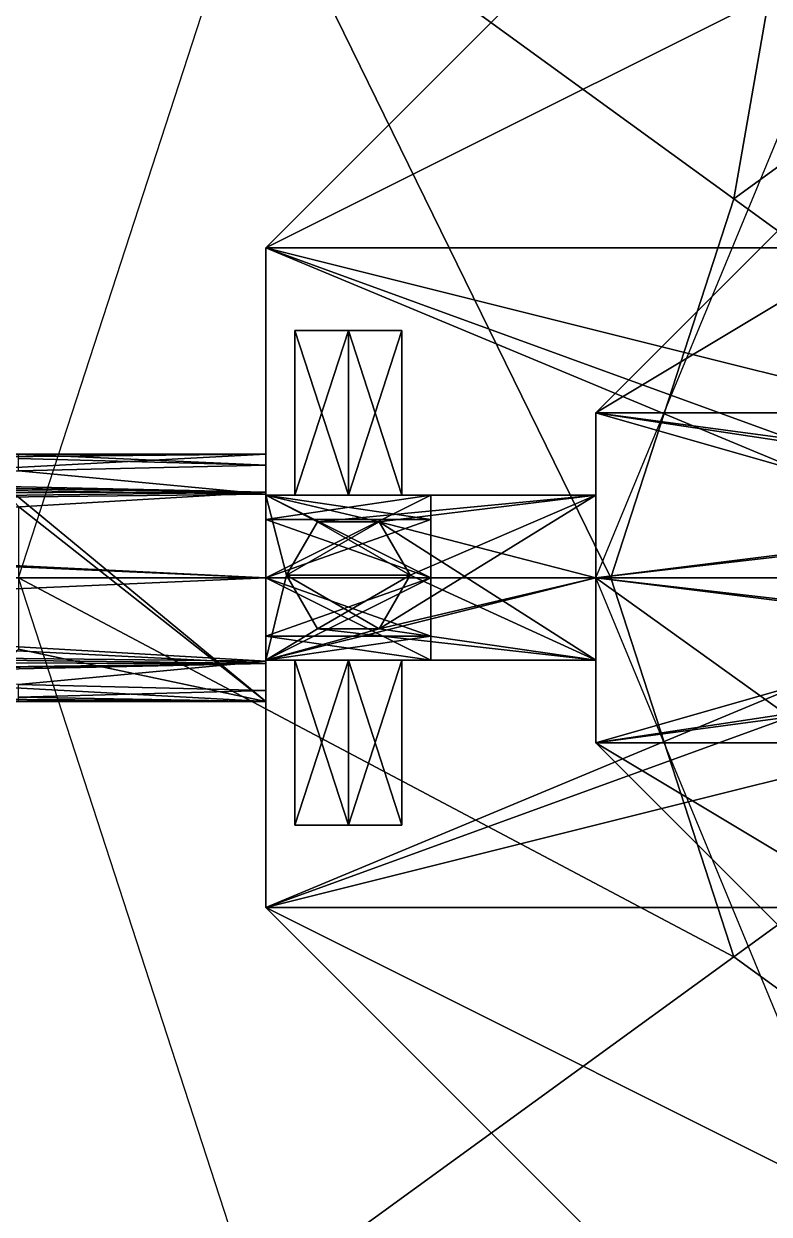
# Model space of a CAD drawing. Header units: inches. Extents: x -100 to 147, y -181 to 228.
# Drawn here: x -5.78 to 12.02, y 8.43 to 36.85 of the extents above; entities that cross this region are included whole.
import ezdxf

# ---------------------------------------------------------------- set-up
doc = ezdxf.new("R2010")
doc.units = ezdxf.units.IN
doc.header["$LTSCALE"] = 41.718519
doc.header["$MEASUREMENT"] = 0
for name, color, linetype in [('113', 7, 'CONTINUOUS'), ('114', 7, 'CONTINUOUS'), ('115', 7, 'CONTINUOUS'), ('116', 7, 'CONTINUOUS'), ('117', 7, 'CONTINUOUS'), ('157', 7, 'CONTINUOUS'), ('158', 7, 'CONTINUOUS'), ('159', 7, 'CONTINUOUS'), ('160', 7, 'CONTINUOUS'), ('166', 7, 'CONTINUOUS'), ('167', 7, 'CONTINUOUS'), ('194', 7, 'CONTINUOUS'), ('195', 7, 'CONTINUOUS'), ('196', 7, 'CONTINUOUS'), ('197', 7, 'CONTINUOUS'), ('198', 7, 'CONTINUOUS'), ('199', 7, 'CONTINUOUS'), ('200', 7, 'CONTINUOUS'), ('201', 7, 'CONTINUOUS'), ('202', 7, 'CONTINUOUS'), ('203', 7, 'CONTINUOUS'), ('204', 7, 'CONTINUOUS'), ('205', 7, 'CONTINUOUS'), ('206', 7, 'CONTINUOUS'), ('228', 7, 'CONTINUOUS'), ('229', 7, 'CONTINUOUS'), ('237', 7, 'CONTINUOUS'), ('238', 7, 'CONTINUOUS'), ('240', 7, 'CONTINUOUS'), ('241', 7, 'CONTINUOUS'), ('242', 7, 'CONTINUOUS'), ('243', 7, 'CONTINUOUS'), ('249', 7, 'CONTINUOUS'), ('256', 7, 'CONTINUOUS'), ('257', 7, 'CONTINUOUS'), ('258', 7, 'CONTINUOUS'), ('268', 7, 'CONTINUOUS'), ('269', 7, 'CONTINUOUS'), ('270', 7, 'CONTINUOUS'), ('79', 7, 'CONTINUOUS'), ('80', 7, 'CONTINUOUS'), ('81', 7, 'CONTINUOUS'), ('82', 7, 'CONTINUOUS'), ('83', 7, 'CONTINUOUS'), ('89', 7, 'CONTINUOUS'), ('90', 7, 'CONTINUOUS'), ('91', 7, 'CONTINUOUS'), ('92', 7, 'CONTINUOUS'), ('93', 7, 'CONTINUOUS'), ('94', 7, 'CONTINUOUS')]:
    doc.layers.add(name, color=color, linetype=linetype)

msp = doc.modelspace()

# ---------------------------------------------------------------- linework, layer by layer
at = {"layer": '113', "linetype": 'Continuous'}
for points in [[(3.937, 25.014, -20.262), (3.937, 21.654, -21.654), (3.937, 25.591, -21.654), (3.937, 25.014, -20.262)], [(3.937, 25.591, -21.654), (3.937, 21.654, -21.654), (3.937, 22.23, -23.045), (3.937, 25.591, -21.654)], [(3.937, 25.014, -23.045), (3.937, 25.591, -21.654), (3.937, 22.23, -23.045), (3.937, 25.014, -23.045)], [(3.937, 25.014, 7.297), (3.937, 21.654, 5.906), (3.937, 25.591, 5.906), (3.937, 25.014, 7.297)], [(3.937, 25.591, 5.906), (3.937, 21.654, 5.906), (3.937, 22.23, 4.514), (3.937, 25.591, 5.906)], [(3.937, 25.014, 4.514), (3.937, 25.591, 5.906), (3.937, 22.23, 4.514), (3.937, 25.014, 4.514)], [(3.937, 22.23, -20.262), (3.937, 21.654, -21.654), (3.937, 25.014, -20.262), (3.937, 22.23, -20.262)], [(3.937, 23.622, -19.685), (3.937, 22.23, -20.262), (3.937, 25.014, -20.262), (3.937, 23.622, -19.685)], [(3.937, 23.622, -23.622), (3.937, 25.014, -23.045), (3.937, 22.23, -23.045), (3.937, 23.622, -23.622)], [(3.937, 22.23, 7.297), (3.937, 21.654, 5.906), (3.937, 25.014, 7.297), (3.937, 22.23, 7.297)], [(3.937, 23.622, 7.874), (3.937, 22.23, 7.297), (3.937, 25.014, 7.297), (3.937, 23.622, 7.874)], [(3.937, 23.622, 3.937), (3.937, 25.014, 4.514), (3.937, 22.23, 4.514), (3.937, 23.622, 3.937)]]:
    msp.add_3dface(points, dxfattribs=at)
at = {"layer": '114', "linetype": 'Continuous'}
for points in [[(0, 25.013, -23.046), (0, 25.591, -21.654), (3.937, 25.014, -23.045), (0, 25.013, -23.046)], [(0, 25.591, -21.654), (3.937, 25.591, -21.654), (3.937, 25.014, -23.045), (0, 25.591, -21.654)], [(0, 25.013, -23.046), (3.937, 25.014, -23.045), (3.937, 23.622, -23.622), (0, 25.013, -23.046)], [(0, 23.622, -23.622), (0, 25.013, -23.046), (3.937, 23.622, -23.622), (0, 23.622, -23.622)], [(0, 22.231, -23.046), (0, 23.622, -23.622), (3.937, 22.23, -23.045), (0, 22.231, -23.046)], [(0, 23.622, -23.622), (3.937, 23.622, -23.622), (3.937, 22.23, -23.045), (0, 23.622, -23.622)], [(0, 21.654, -21.654), (0, 22.231, -23.046), (3.937, 21.654, -21.654), (0, 21.654, -21.654)], [(3.937, 21.654, -21.654), (0, 22.231, -23.046), (3.937, 22.23, -23.045), (3.937, 21.654, -21.654)]]:
    msp.add_3dface(points, dxfattribs=at)
at = {"layer": '115', "linetype": 'Continuous'}
for points in [[(0, 25.591, -21.654), (0, 25.013, -20.261), (3.937, 25.591, -21.654), (0, 25.591, -21.654)], [(0, 25.013, -20.261), (3.937, 25.014, -20.262), (3.937, 25.591, -21.654), (0, 25.013, -20.261)], [(0, 25.013, -20.261), (0, 23.622, -19.685), (3.937, 25.014, -20.262), (0, 25.013, -20.261)], [(0, 23.622, -19.685), (3.937, 23.622, -19.685), (3.937, 25.014, -20.262), (0, 23.622, -19.685)], [(0, 23.622, -19.685), (0, 22.231, -20.261), (3.937, 23.622, -19.685), (0, 23.622, -19.685)], [(0, 22.231, -20.261), (3.937, 22.23, -20.262), (3.937, 23.622, -19.685), (0, 22.231, -20.261)], [(0, 22.231, -20.261), (0, 21.654, -21.654), (3.937, 22.23, -20.262), (0, 22.231, -20.261)], [(0, 21.654, -21.654), (3.937, 21.654, -21.654), (3.937, 22.23, -20.262), (0, 21.654, -21.654)]]:
    msp.add_3dface(points, dxfattribs=at)
at = {"layer": '116', "linetype": 'Continuous'}
for points in [[(0, 25.013, 4.513), (0, 25.591, 5.906), (3.937, 25.014, 4.514), (0, 25.013, 4.513)], [(0, 25.591, 5.906), (3.937, 25.591, 5.906), (3.937, 25.014, 4.514), (0, 25.591, 5.906)], [(0, 25.013, 4.513), (3.937, 25.014, 4.514), (3.937, 23.622, 3.937), (0, 25.013, 4.513)], [(0, 23.622, 3.937), (0, 25.013, 4.513), (3.937, 23.622, 3.937), (0, 23.622, 3.937)], [(0, 22.231, 4.513), (0, 23.622, 3.937), (3.937, 22.23, 4.514), (0, 22.231, 4.513)], [(0, 23.622, 3.937), (3.937, 23.622, 3.937), (3.937, 22.23, 4.514), (0, 23.622, 3.937)], [(0, 21.654, 5.906), (0, 22.231, 4.513), (3.937, 21.654, 5.906), (0, 21.654, 5.906)], [(3.937, 21.654, 5.906), (0, 22.231, 4.513), (3.937, 22.23, 4.514), (3.937, 21.654, 5.906)]]:
    msp.add_3dface(points, dxfattribs=at)
at = {"layer": '117', "linetype": 'Continuous'}
for points in [[(0, 25.591, 5.906), (0, 25.013, 7.298), (3.937, 25.591, 5.906), (0, 25.591, 5.906)], [(0, 25.013, 7.298), (3.937, 25.014, 7.297), (3.937, 25.591, 5.906), (0, 25.013, 7.298)], [(0, 25.013, 7.298), (0, 23.622, 7.874), (3.937, 25.014, 7.297), (0, 25.013, 7.298)], [(0, 23.622, 7.874), (3.937, 23.622, 7.874), (3.937, 25.014, 7.297), (0, 23.622, 7.874)], [(0, 23.622, 7.874), (0, 22.231, 7.298), (3.937, 23.622, 7.874), (0, 23.622, 7.874)], [(0, 22.231, 7.298), (3.937, 22.23, 7.297), (3.937, 23.622, 7.874), (0, 22.231, 7.298)], [(0, 22.231, 7.298), (0, 21.654, 5.906), (3.937, 22.23, 7.297), (0, 22.231, 7.298)], [(0, 21.654, 5.906), (3.937, 21.654, 5.906), (3.937, 22.23, 7.297), (0, 21.654, 5.906)]]:
    msp.add_3dface(points, dxfattribs=at)
at = {"layer": '157', "linetype": 'Continuous'}
for points in [[(7.874, 27.559, -53.15), (19.685, 39.37, -53.15), (39.37, 27.559, -53.15), (7.874, 27.559, -53.15)], [(7.874, 23.622, -53.15), (7.874, 27.559, -53.15), (21.654, 23.622, -53.15), (7.874, 23.622, -53.15)], [(7.874, 27.559, -53.15), (39.37, 27.559, -53.15), (24.606, 25.327, -53.15), (7.874, 27.559, -53.15)], [(21.654, 23.622, -53.15), (7.874, 27.559, -53.15), (22.638, 25.327, -53.15), (21.654, 23.622, -53.15)], [(22.638, 25.327, -53.15), (7.874, 27.559, -53.15), (24.606, 25.327, -53.15), (22.638, 25.327, -53.15)], [(7.874, 23.622, -53.15), (39.37, 19.685, -53.15), (7.874, 19.685, -53.15), (7.874, 23.622, -53.15)], [(39.37, 19.685, -53.15), (7.874, 23.622, -53.15), (22.638, 21.917, -53.15), (39.37, 19.685, -53.15)], [(7.874, 23.622, -53.15), (21.654, 23.622, -53.15), (22.638, 21.917, -53.15), (7.874, 23.622, -53.15)], [(39.37, 19.685, -53.15), (27.559, 7.874, -53.15), (7.874, 19.685, -53.15), (39.37, 19.685, -53.15)], [(27.559, 7.874, -53.15), (19.685, 7.874, -53.15), (7.874, 19.685, -53.15), (27.559, 7.874, -53.15)]]:
    msp.add_3dface(points, dxfattribs=at)
at = {"layer": '158', "linetype": 'Continuous'}
for points in [[(19.685, 39.37, -29.528), (7.874, 27.559, -29.528), (27.559, 39.37, -29.528), (19.685, 39.37, -29.528)], [(27.559, 39.37, -29.528), (7.874, 27.559, -29.528), (39.37, 27.559, -29.528), (27.559, 39.37, -29.528)], [(7.874, 23.622, -29.528), (22.638, 25.327, -29.528), (39.37, 27.559, -29.528), (7.874, 23.622, -29.528)], [(7.874, 27.559, -29.528), (7.874, 23.622, -29.528), (39.37, 27.559, -29.528), (7.874, 27.559, -29.528)], [(21.654, 23.622, -29.528), (22.638, 25.327, -29.528), (7.874, 23.622, -29.528), (21.654, 23.622, -29.528)], [(22.638, 21.917, -29.528), (21.654, 23.622, -29.528), (7.874, 19.685, -29.528), (22.638, 21.917, -29.528)], [(21.654, 23.622, -29.528), (7.874, 23.622, -29.528), (7.874, 19.685, -29.528), (21.654, 23.622, -29.528)], [(24.606, 21.917, -29.528), (22.638, 21.917, -29.528), (7.874, 19.685, -29.528), (24.606, 21.917, -29.528)], [(39.37, 19.685, -29.528), (24.606, 21.917, -29.528), (7.874, 19.685, -29.528), (39.37, 19.685, -29.528)], [(19.685, 7.874, -29.528), (39.37, 19.685, -29.528), (7.874, 19.685, -29.528), (19.685, 7.874, -29.528)]]:
    msp.add_3dface(points, dxfattribs=at)
at = {"layer": '159', "linetype": 'Continuous'}
for points in [[(7.874, 23.622, -29.528), (7.874, 23.622, -37.402), (7.874, 19.685, -29.528), (7.874, 23.622, -29.528)], [(7.874, 19.685, -29.528), (7.874, 23.622, -37.402), (7.874, 21.654, -37.402), (7.874, 19.685, -29.528)], [(7.874, 23.622, -41.339), (7.874, 23.622, -53.15), (7.874, 21.654, -41.339), (7.874, 23.622, -41.339)], [(7.874, 23.622, -53.15), (7.874, 19.685, -53.15), (7.874, 21.654, -41.339), (7.874, 23.622, -53.15)], [(7.874, 19.685, -53.15), (7.874, 19.685, -29.528), (7.874, 21.654, -41.339), (7.874, 19.685, -53.15)], [(7.874, 21.654, -41.339), (7.874, 19.685, -29.528), (7.874, 21.654, -37.402), (7.874, 21.654, -41.339)]]:
    msp.add_3dface(points, dxfattribs=at)
at = {"layer": '160', "linetype": 'Continuous'}
for points in [[(19.685, 7.874, -53.15), (19.685, 7.874, -29.528), (7.874, 19.685, -53.15), (19.685, 7.874, -53.15)], [(7.874, 19.685, -53.15), (19.685, 7.874, -29.528), (7.874, 19.685, -29.528), (7.874, 19.685, -53.15)]]:
    msp.add_3dface(points, dxfattribs=at)
at = {"layer": '166', "linetype": 'Continuous'}
for points in [[(7.874, 27.559, -53.15), (7.874, 27.559, -29.528), (19.685, 39.37, -53.15), (7.874, 27.559, -53.15)], [(19.685, 39.37, -53.15), (7.874, 27.559, -29.528), (19.685, 39.37, -29.528), (19.685, 39.37, -53.15)]]:
    msp.add_3dface(points, dxfattribs=at)
at = {"layer": '167', "linetype": 'Continuous'}
for points in [[(7.874, 25.591, -41.339), (7.874, 25.591, -37.402), (7.874, 27.559, -53.15), (7.874, 25.591, -41.339)], [(7.874, 27.559, -53.15), (7.874, 25.591, -37.402), (7.874, 27.559, -29.528), (7.874, 27.559, -53.15)], [(7.874, 27.559, -29.528), (7.874, 25.591, -37.402), (7.874, 23.622, -29.528), (7.874, 27.559, -29.528)], [(7.874, 23.622, -41.339), (7.874, 25.591, -41.339), (7.874, 27.559, -53.15), (7.874, 23.622, -41.339)], [(7.874, 23.622, -53.15), (7.874, 23.622, -41.339), (7.874, 27.559, -53.15), (7.874, 23.622, -53.15)], [(7.874, 25.591, -37.402), (7.874, 23.622, -37.402), (7.874, 23.622, -29.528), (7.874, 25.591, -37.402)]]:
    msp.add_3dface(points, dxfattribs=at)
at = {"layer": '194', "linetype": 'Continuous'}
for points in [[(0, 25.591, -41.339), (0, 21.654, -41.339), (0, 25.591, -37.402), (0, 25.591, -41.339)], [(0, 25.591, -37.402), (0, 21.654, -41.339), (0, 21.654, -37.402), (0, 25.591, -37.402)]]:
    msp.add_3dface(points, dxfattribs=at)
at = {"layer": '195', "linetype": 'Continuous'}
for points in [[(7.874, 21.654, -41.339), (1.969, 21.654, -40.846), (0, 21.654, -41.339), (7.874, 21.654, -41.339)], [(1.969, 21.654, -37.894), (7.874, 21.654, -37.402), (0, 21.654, -37.402), (1.969, 21.654, -37.894)], [(0.69, 21.654, -38.632), (1.969, 21.654, -37.894), (0, 21.654, -37.402), (0.69, 21.654, -38.632)], [(1.969, 21.654, -40.846), (0.69, 21.654, -40.108), (0, 21.654, -41.339), (1.969, 21.654, -40.846)], [(0.69, 21.654, -40.108), (0.69, 21.654, -38.632), (0, 21.654, -37.402), (0.69, 21.654, -40.108)], [(0, 21.654, -41.339), (0.69, 21.654, -40.108), (0, 21.654, -37.402), (0, 21.654, -41.339)], [(7.874, 21.654, -41.339), (3.247, 21.654, -40.108), (1.969, 21.654, -40.846), (7.874, 21.654, -41.339)], [(7.874, 21.654, -37.402), (1.969, 21.654, -37.894), (3.247, 21.654, -38.632), (7.874, 21.654, -37.402)], [(7.874, 21.654, -41.339), (7.874, 21.654, -37.402), (3.247, 21.654, -38.632), (7.874, 21.654, -41.339)], [(7.874, 21.654, -41.339), (3.247, 21.654, -38.632), (3.247, 21.654, -40.108), (7.874, 21.654, -41.339)]]:
    msp.add_3dface(points, dxfattribs=at)
at = {"layer": '196', "linetype": 'Continuous'}
for points in [[(2.707, 24.959, -37.402), (7.874, 25.591, -37.402), (0, 25.591, -37.402), (2.707, 24.959, -37.402)], [(0.492, 23.681, -37.402), (1.23, 24.959, -37.402), (0, 25.591, -37.402), (0.492, 23.681, -37.402)], [(0.492, 23.681, -37.402), (0, 25.591, -37.402), (0, 21.654, -37.402), (0.492, 23.681, -37.402)], [(1.23, 24.959, -37.402), (2.707, 24.959, -37.402), (0, 25.591, -37.402), (1.23, 24.959, -37.402)], [(7.874, 23.622, -37.402), (7.874, 25.591, -37.402), (2.707, 24.959, -37.402), (7.874, 23.622, -37.402)], [(7.874, 21.654, -37.402), (7.874, 23.622, -37.402), (2.707, 24.959, -37.402), (7.874, 21.654, -37.402)], [(3.445, 23.681, -37.402), (7.874, 21.654, -37.402), (2.707, 24.959, -37.402), (3.445, 23.681, -37.402)], [(1.23, 22.402, -37.402), (0.492, 23.681, -37.402), (0, 21.654, -37.402), (1.23, 22.402, -37.402)], [(7.874, 21.654, -37.402), (3.445, 23.681, -37.402), (2.707, 22.402, -37.402), (7.874, 21.654, -37.402)], [(7.874, 21.654, -37.402), (1.23, 22.402, -37.402), (0, 21.654, -37.402), (7.874, 21.654, -37.402)], [(7.874, 21.654, -37.402), (2.707, 22.402, -37.402), (1.23, 22.402, -37.402), (7.874, 21.654, -37.402)]]:
    msp.add_3dface(points, dxfattribs=at)
at = {"layer": '197', "linetype": 'Continuous'}
for points in [[(7.874, 25.591, -37.402), (1.969, 25.591, -37.894), (0, 25.591, -37.402), (7.874, 25.591, -37.402)], [(1.969, 25.591, -40.846), (7.874, 25.591, -41.339), (0, 25.591, -41.339), (1.969, 25.591, -40.846)], [(1.969, 25.591, -37.894), (0.69, 25.591, -38.632), (0, 25.591, -37.402), (1.969, 25.591, -37.894)], [(0.69, 25.591, -40.108), (1.969, 25.591, -40.846), (0, 25.591, -41.339), (0.69, 25.591, -40.108)], [(0.69, 25.591, -38.632), (0.69, 25.591, -40.108), (0, 25.591, -41.339), (0.69, 25.591, -38.632)], [(0.69, 25.591, -38.632), (0, 25.591, -41.339), (0, 25.591, -37.402), (0.69, 25.591, -38.632)], [(1.969, 25.591, -37.894), (7.874, 25.591, -37.402), (3.247, 25.591, -38.632), (1.969, 25.591, -37.894)], [(7.874, 25.591, -41.339), (1.969, 25.591, -40.846), (3.247, 25.591, -40.108), (7.874, 25.591, -41.339)], [(7.874, 25.591, -37.402), (7.874, 25.591, -41.339), (3.247, 25.591, -40.108), (7.874, 25.591, -37.402)], [(7.874, 25.591, -37.402), (3.247, 25.591, -40.108), (3.247, 25.591, -38.632), (7.874, 25.591, -37.402)]]:
    msp.add_3dface(points, dxfattribs=at)
at = {"layer": '198', "linetype": 'Continuous'}
for points in [[(7.874, 25.591, -41.339), (1.23, 24.959, -41.339), (0, 25.591, -41.339), (7.874, 25.591, -41.339)], [(1.23, 24.959, -41.339), (0.492, 23.681, -41.339), (0, 25.591, -41.339), (1.23, 24.959, -41.339)], [(0, 25.591, -41.339), (0.492, 23.681, -41.339), (0, 21.654, -41.339), (0, 25.591, -41.339)], [(7.874, 25.591, -41.339), (2.707, 24.959, -41.339), (1.23, 24.959, -41.339), (7.874, 25.591, -41.339)], [(7.874, 25.591, -41.339), (7.874, 23.622, -41.339), (2.707, 22.402, -41.339), (7.874, 25.591, -41.339)], [(7.874, 25.591, -41.339), (3.445, 23.681, -41.339), (2.707, 24.959, -41.339), (7.874, 25.591, -41.339)], [(3.445, 23.681, -41.339), (7.874, 25.591, -41.339), (2.707, 22.402, -41.339), (3.445, 23.681, -41.339)], [(0.492, 23.681, -41.339), (1.23, 22.402, -41.339), (0, 21.654, -41.339), (0.492, 23.681, -41.339)], [(7.874, 23.622, -41.339), (7.874, 21.654, -41.339), (0, 21.654, -41.339), (7.874, 23.622, -41.339)], [(2.707, 22.402, -41.339), (7.874, 23.622, -41.339), (0, 21.654, -41.339), (2.707, 22.402, -41.339)], [(1.23, 22.402, -41.339), (2.707, 22.402, -41.339), (0, 21.654, -41.339), (1.23, 22.402, -41.339)]]:
    msp.add_3dface(points, dxfattribs=at)
at = {"layer": '199', "linetype": 'Continuous'}
for points in [[(1.969, 17.717, -40.846), (1.969, 17.717, -37.894), (0.69, 17.717, -38.633), (1.969, 17.717, -40.846)], [(1.969, 17.717, -40.846), (0.69, 17.717, -38.633), (0.69, 17.717, -40.107), (1.969, 17.717, -40.846)], [(1.969, 17.717, -40.846), (3.247, 17.717, -40.107), (1.969, 17.717, -37.894), (1.969, 17.717, -40.846)], [(3.247, 17.717, -40.107), (3.247, 17.717, -38.633), (1.969, 17.717, -37.894), (3.247, 17.717, -40.107)]]:
    msp.add_3dface(points, dxfattribs=at)
at = {"layer": '200', "linetype": 'Continuous'}
for points in [[(1.969, 29.528, -37.894), (1.969, 29.528, -40.846), (0.69, 29.528, -40.107), (1.969, 29.528, -37.894)], [(1.969, 29.528, -37.894), (0.69, 29.528, -40.107), (0.69, 29.528, -38.633), (1.969, 29.528, -37.894)], [(1.969, 29.528, -37.894), (3.247, 29.528, -38.633), (1.969, 29.528, -40.846), (1.969, 29.528, -37.894)], [(3.247, 29.528, -38.633), (3.247, 29.528, -40.107), (1.969, 29.528, -40.846), (3.247, 29.528, -38.633)]]:
    msp.add_3dface(points, dxfattribs=at)
at = {"layer": '201', "linetype": 'Continuous'}
for points in [[(1.969, 25.591, -37.894), (1.969, 29.528, -37.894), (0.69, 29.528, -38.633), (1.969, 25.591, -37.894)], [(1.969, 25.591, -37.894), (0.69, 29.528, -38.633), (0.69, 25.591, -38.632), (1.969, 25.591, -37.894)], [(1.969, 29.528, -40.846), (1.969, 25.591, -40.846), (0.69, 25.591, -40.108), (1.969, 29.528, -40.846)], [(0.69, 29.528, -40.107), (1.969, 29.528, -40.846), (0.69, 25.591, -40.108), (0.69, 29.528, -40.107)], [(0.69, 29.528, -38.633), (0.69, 29.528, -40.107), (0.69, 25.591, -38.632), (0.69, 29.528, -38.633)], [(0.69, 25.591, -38.632), (0.69, 29.528, -40.107), (0.69, 25.591, -40.108), (0.69, 25.591, -38.632)], [(1.969, 17.717, -37.894), (1.969, 21.654, -37.894), (0.69, 21.654, -38.632), (1.969, 17.717, -37.894)], [(1.969, 21.654, -40.846), (1.969, 17.717, -40.846), (0.69, 17.717, -40.107), (1.969, 21.654, -40.846)], [(0.69, 21.654, -40.108), (1.969, 21.654, -40.846), (0.69, 17.717, -40.107), (0.69, 21.654, -40.108)], [(1.969, 17.717, -37.894), (0.69, 21.654, -38.632), (0.69, 17.717, -38.633), (1.969, 17.717, -37.894)], [(0.69, 21.654, -38.632), (0.69, 21.654, -40.108), (0.69, 17.717, -38.633), (0.69, 21.654, -38.632)], [(0.69, 17.717, -38.633), (0.69, 21.654, -40.108), (0.69, 17.717, -40.107), (0.69, 17.717, -38.633)]]:
    msp.add_3dface(points, dxfattribs=at)
at = {"layer": '202', "linetype": 'Continuous'}
for points in [[(1.969, 29.528, -37.894), (1.969, 25.591, -37.894), (3.247, 25.591, -38.632), (1.969, 29.528, -37.894)], [(3.247, 29.528, -38.633), (1.969, 29.528, -37.894), (3.247, 25.591, -38.632), (3.247, 29.528, -38.633)], [(1.969, 29.528, -40.846), (3.247, 29.528, -40.107), (1.969, 25.591, -40.846), (1.969, 29.528, -40.846)], [(1.969, 25.591, -40.846), (3.247, 29.528, -40.107), (3.247, 25.591, -40.108), (1.969, 25.591, -40.846)], [(3.247, 29.528, -40.107), (3.247, 29.528, -38.633), (3.247, 25.591, -40.108), (3.247, 29.528, -40.107)], [(3.247, 25.591, -40.108), (3.247, 29.528, -38.633), (3.247, 25.591, -38.632), (3.247, 25.591, -40.108)], [(3.247, 21.654, -38.632), (1.969, 21.654, -37.894), (3.247, 17.717, -38.633), (3.247, 21.654, -38.632)], [(3.247, 17.717, -38.633), (1.969, 21.654, -37.894), (1.969, 17.717, -37.894), (3.247, 17.717, -38.633)], [(1.969, 21.654, -40.846), (3.247, 21.654, -40.108), (1.969, 17.717, -40.846), (1.969, 21.654, -40.846)], [(1.969, 17.717, -40.846), (3.247, 21.654, -40.108), (3.247, 17.717, -40.107), (1.969, 17.717, -40.846)], [(3.247, 21.654, -40.108), (3.247, 21.654, -38.632), (3.247, 17.717, -40.107), (3.247, 21.654, -40.108)], [(3.247, 17.717, -40.107), (3.247, 21.654, -38.632), (3.247, 17.717, -38.633), (3.247, 17.717, -40.107)]]:
    msp.add_3dface(points, dxfattribs=at)
at = {"layer": '203', "linetype": 'Continuous'}
for points in [[(0.492, 23.681, -45.276), (1.232, 24.959, -45.276), (3.445, 23.681, -45.276), (0.492, 23.681, -45.276)], [(1.232, 24.959, -45.276), (2.705, 24.959, -45.276), (3.445, 23.681, -45.276), (1.232, 24.959, -45.276)], [(0.492, 23.681, -45.276), (3.445, 23.681, -45.276), (2.705, 22.402, -45.276), (0.492, 23.681, -45.276)], [(0.492, 23.681, -45.276), (2.705, 22.402, -45.276), (1.232, 22.402, -45.276), (0.492, 23.681, -45.276)]]:
    msp.add_3dface(points, dxfattribs=at)
at = {"layer": '204', "linetype": 'Continuous'}
for points in [[(3.445, 23.681, -33.465), (2.705, 24.959, -33.465), (0.492, 23.681, -33.465), (3.445, 23.681, -33.465)], [(2.705, 24.959, -33.465), (1.232, 24.959, -33.465), (0.492, 23.681, -33.465), (2.705, 24.959, -33.465)], [(3.445, 23.681, -33.465), (0.492, 23.681, -33.465), (1.232, 22.402, -33.465), (3.445, 23.681, -33.465)], [(3.445, 23.681, -33.465), (1.232, 22.402, -33.465), (2.705, 22.402, -33.465), (3.445, 23.681, -33.465)]]:
    msp.add_3dface(points, dxfattribs=at)
at = {"layer": '205', "linetype": 'Continuous'}
for points in [[(0.492, 23.681, -41.339), (0.492, 23.681, -45.276), (1.232, 22.402, -45.276), (0.492, 23.681, -41.339)], [(1.23, 22.402, -41.339), (0.492, 23.681, -41.339), (1.232, 22.402, -45.276), (1.23, 22.402, -41.339)], [(0.492, 23.681, -33.465), (0.492, 23.681, -37.402), (1.23, 22.402, -37.402), (0.492, 23.681, -33.465)], [(1.232, 22.402, -33.465), (0.492, 23.681, -33.465), (1.23, 22.402, -37.402), (1.232, 22.402, -33.465)], [(3.445, 23.681, -45.276), (2.707, 22.402, -41.339), (2.705, 22.402, -45.276), (3.445, 23.681, -45.276)], [(3.445, 23.681, -37.402), (3.445, 23.681, -33.465), (2.705, 22.402, -33.465), (3.445, 23.681, -37.402)], [(3.445, 23.681, -37.402), (2.705, 22.402, -33.465), (2.707, 22.402, -37.402), (3.445, 23.681, -37.402)], [(3.445, 23.681, -45.276), (3.445, 23.681, -41.339), (2.707, 22.402, -41.339), (3.445, 23.681, -45.276)], [(2.707, 22.402, -41.339), (1.23, 22.402, -41.339), (2.705, 22.402, -45.276), (2.707, 22.402, -41.339)], [(2.705, 22.402, -45.276), (1.23, 22.402, -41.339), (1.232, 22.402, -45.276), (2.705, 22.402, -45.276)], [(2.707, 22.402, -37.402), (1.232, 22.402, -33.465), (1.23, 22.402, -37.402), (2.707, 22.402, -37.402)], [(2.705, 22.402, -33.465), (1.232, 22.402, -33.465), (2.707, 22.402, -37.402), (2.705, 22.402, -33.465)]]:
    msp.add_3dface(points, dxfattribs=at)
at = {"layer": '206', "linetype": 'Continuous'}
for points in [[(0.492, 23.681, -41.339), (1.23, 24.959, -41.339), (0.492, 23.681, -45.276), (0.492, 23.681, -41.339)], [(0.492, 23.681, -45.276), (1.23, 24.959, -41.339), (1.232, 24.959, -45.276), (0.492, 23.681, -45.276)], [(0.492, 23.681, -33.465), (1.232, 24.959, -33.465), (0.492, 23.681, -37.402), (0.492, 23.681, -33.465)], [(0.492, 23.681, -37.402), (1.232, 24.959, -33.465), (1.23, 24.959, -37.402), (0.492, 23.681, -37.402)], [(1.23, 24.959, -41.339), (2.707, 24.959, -41.339), (1.232, 24.959, -45.276), (1.23, 24.959, -41.339)], [(1.232, 24.959, -33.465), (2.705, 24.959, -33.465), (1.23, 24.959, -37.402), (1.232, 24.959, -33.465)], [(1.23, 24.959, -37.402), (2.705, 24.959, -33.465), (2.707, 24.959, -37.402), (1.23, 24.959, -37.402)], [(1.232, 24.959, -45.276), (2.707, 24.959, -41.339), (2.705, 24.959, -45.276), (1.232, 24.959, -45.276)], [(2.707, 24.959, -41.339), (3.445, 23.681, -41.339), (2.705, 24.959, -45.276), (2.707, 24.959, -41.339)], [(2.705, 24.959, -45.276), (3.445, 23.681, -41.339), (3.445, 23.681, -45.276), (2.705, 24.959, -45.276)], [(2.705, 24.959, -33.465), (3.445, 23.681, -33.465), (2.707, 24.959, -37.402), (2.705, 24.959, -33.465)], [(3.445, 23.681, -33.465), (3.445, 23.681, -37.402), (2.707, 24.959, -37.402), (3.445, 23.681, -33.465)]]:
    msp.add_3dface(points, dxfattribs=at)
at = {"layer": '228', "linetype": 'Continuous'}
for points in [[(7.874, 23.622, 39.37), (13.949, 23.622, 26.462), (15.797, 17.937, 26.461), (7.874, 23.622, 39.37)], [(7.874, 23.622, 39.37), (15.797, 17.937, 26.461), (12.487, 12.487, 39.37), (7.874, 23.622, 39.37)]]:
    msp.add_3dface(points, dxfattribs=at)
at = {"layer": '229', "linetype": 'Continuous'}
msp.add_3dface([(13.949, 23.622, 26.462), (7.874, 23.622, 39.37), (12.487, 34.758, 39.37), (13.949, 23.622, 26.462)], dxfattribs=at)
at = {"layer": '237', "linetype": 'Continuous'}
for points in [[(-5.905, 23.622, -64.961), (8.234, 23.622, -58.823), (11.173, 14.577, -58.823), (-5.905, 23.622, -64.961)], [(-5.905, 23.622, -64.961), (11.173, 14.577, -58.823), (-0.266, 6.266, -64.961), (-5.905, 23.622, -64.961)], [(8.234, 23.622, -58.823), (23.622, 23.622, -57.087), (11.173, 14.577, -58.823), (8.234, 23.622, -58.823)], [(23.622, 23.622, -57.087), (18.867, 8.987, -58.823), (11.173, 14.577, -58.823), (23.622, 23.622, -57.087)], [(11.173, 14.577, -58.823), (18.867, 8.987, -58.823), (-0.266, 6.266, -64.961), (11.173, 14.577, -58.823)], [(-0.266, 6.266, -64.961), (18.867, 8.987, -58.823), (14.498, -4.46, -64.961), (-0.266, 6.266, -64.961)]]:
    msp.add_3dface(points, dxfattribs=at)
at = {"layer": '238', "linetype": 'Continuous'}
for points in [[(14.498, 51.704, -64.961), (11.173, 32.667, -58.823), (-0.266, 40.978, -64.961), (14.498, 51.704, -64.961)], [(18.867, 38.257, -58.823), (11.173, 32.667, -58.823), (14.498, 51.704, -64.961), (18.867, 38.257, -58.823)], [(-0.266, 40.978, -64.961), (8.234, 23.622, -58.823), (-5.905, 23.622, -64.961), (-0.266, 40.978, -64.961)], [(11.173, 32.667, -58.823), (8.234, 23.622, -58.823), (-0.266, 40.978, -64.961), (11.173, 32.667, -58.823)], [(18.867, 38.257, -58.823), (23.622, 23.622, -57.087), (11.173, 32.667, -58.823), (18.867, 38.257, -58.823)], [(11.173, 32.667, -58.823), (23.622, 23.622, -57.087), (8.234, 23.622, -58.823), (11.173, 32.667, -58.823)]]:
    msp.add_3dface(points, dxfattribs=at)
at = {"layer": '240', "linetype": 'Continuous'}
for points in [[(15.748, 47.244, -29.528), (47.244, 31.496, -29.528), (0, 31.496, -29.528), (15.748, 47.244, -29.528)], [(0, 15.748, -29.528), (0, 31.496, -29.528), (23.622, 21.654, -29.528), (0, 15.748, -29.528)], [(0, 31.496, -29.528), (47.244, 31.496, -29.528), (23.622, 25.591, -29.528), (0, 31.496, -29.528)], [(21.654, 23.622, -29.528), (0, 31.496, -29.528), (23.622, 25.591, -29.528), (21.654, 23.622, -29.528)], [(0, 31.496, -29.528), (21.654, 23.622, -29.528), (23.622, 21.654, -29.528), (0, 31.496, -29.528)], [(47.244, 15.748, -29.528), (0, 15.748, -29.528), (23.622, 21.654, -29.528), (47.244, 15.748, -29.528)], [(15.748, 0, -29.528), (0, 15.748, -29.528), (31.496, 0, -29.528), (15.748, 0, -29.528)], [(31.496, 0, -29.528), (0, 15.748, -29.528), (47.244, 15.748, -29.528), (31.496, 0, -29.528)]]:
    msp.add_3dface(points, dxfattribs=at)
at = {"layer": '241', "linetype": 'Continuous'}
for points in [[(15.748, 47.244, 19.685), (0, 31.496, 19.685), (31.496, 47.244, 19.685), (15.748, 47.244, 19.685)], [(31.496, 47.244, 19.685), (0, 31.496, 19.685), (47.244, 31.496, 19.685), (31.496, 47.244, 19.685)], [(47.244, 31.496, 19.685), (0, 31.496, 19.685), (23.622, 25.591, 19.685), (47.244, 31.496, 19.685)], [(0, 31.496, 19.685), (0, 15.748, 19.685), (23.622, 25.591, 19.685), (0, 31.496, 19.685)], [(23.622, 25.591, 19.685), (0, 15.748, 19.685), (21.654, 23.622, 19.685), (23.622, 25.591, 19.685)], [(21.654, 23.622, 19.685), (0, 15.748, 19.685), (23.622, 21.654, 19.685), (21.654, 23.622, 19.685)], [(0, 15.748, 19.685), (47.244, 15.748, 19.685), (23.622, 21.654, 19.685), (0, 15.748, 19.685)], [(15.748, 0, 19.685), (47.244, 15.748, 19.685), (0, 15.748, 19.685), (15.748, 0, 19.685)]]:
    msp.add_3dface(points, dxfattribs=at)
at = {"layer": '242', "linetype": 'Continuous'}
for points in [[(0, 31.496, -29.528), (0, 15.748, -29.528), (0, 23.622, -23.622), (0, 31.496, -29.528)], [(0, 31.496, 19.685), (0, 31.496, -29.528), (0, 25.591, 5.906), (0, 31.496, 19.685)], [(0, 25.591, -21.654), (0, 31.496, -29.528), (0, 23.622, -23.622), (0, 25.591, -21.654)], [(0, 31.496, -29.528), (0, 25.591, -21.654), (0, 23.622, 3.937), (0, 31.496, -29.528)], [(0, 25.591, 5.906), (0, 31.496, -29.528), (0, 23.622, 3.937), (0, 25.591, 5.906)], [(0, 15.748, 19.685), (0, 31.496, 19.685), (0, 25.591, 5.906), (0, 15.748, 19.685)], [(0, 23.622, 7.874), (0, 15.748, 19.685), (0, 25.591, 5.906), (0, 23.622, 7.874)], [(0, 25.591, -21.654), (0, 23.622, -19.685), (0, 23.622, 3.937), (0, 25.591, -21.654)], [(0, 15.748, -29.528), (0, 21.654, -21.654), (0, 23.622, -23.622), (0, 15.748, -29.528)], [(0, 21.654, -21.654), (0, 15.748, 19.685), (0, 23.622, -19.685), (0, 21.654, -21.654)], [(0, 23.622, -19.685), (0, 15.748, 19.685), (0, 21.654, 5.906), (0, 23.622, -19.685)], [(0, 21.654, 5.906), (0, 15.748, 19.685), (0, 23.622, 7.874), (0, 21.654, 5.906)], [(0, 23.622, -19.685), (0, 21.654, 5.906), (0, 23.622, 3.937), (0, 23.622, -19.685)], [(0, 15.748, -29.528), (0, 15.748, 19.685), (0, 21.654, -21.654), (0, 15.748, -29.528)]]:
    msp.add_3dface(points, dxfattribs=at)
at = {"layer": '243', "linetype": 'Continuous'}
for points in [[(0, 15.748, -29.528), (15.748, 0, -29.528), (15.748, 0, 19.685), (0, 15.748, -29.528)], [(0, 15.748, -29.528), (15.748, 0, 19.685), (0, 15.748, 19.685), (0, 15.748, -29.528)]]:
    msp.add_3dface(points, dxfattribs=at)
at = {"layer": '249', "linetype": 'Continuous'}
for points in [[(15.748, 47.244, -29.528), (0, 31.496, -29.528), (0, 31.496, 19.685), (15.748, 47.244, -29.528)], [(15.748, 47.244, -29.528), (0, 31.496, 19.685), (15.748, 47.244, 19.685), (15.748, 47.244, -29.528)]]:
    msp.add_3dface(points, dxfattribs=at)
at = {"layer": '256', "linetype": 'Continuous'}
for points in [[(3.937, 23.622, -23.622), (3.937, 21.654, -21.654), (3.937, 25.591, -21.654), (3.937, 23.622, -23.622)], [(3.937, 25.591, -21.654), (3.937, 21.654, -21.654), (3.937, 23.622, -19.685), (3.937, 25.591, -21.654)]]:
    msp.add_3dface(points, dxfattribs=at)
at = {"layer": '257', "linetype": 'Continuous'}
for points in [[(0, 23.622, -19.685), (0, 25.591, -21.654), (3.937, 23.622, -19.685), (0, 23.622, -19.685)], [(0, 25.591, -21.654), (3.937, 25.591, -21.654), (3.937, 23.622, -19.685), (0, 25.591, -21.654)], [(0, 21.654, -21.654), (0, 23.622, -19.685), (3.937, 21.654, -21.654), (0, 21.654, -21.654)], [(3.937, 21.654, -21.654), (0, 23.622, -19.685), (3.937, 23.622, -19.685), (3.937, 21.654, -21.654)]]:
    msp.add_3dface(points, dxfattribs=at)
at = {"layer": '258', "linetype": 'Continuous'}
for points in [[(0, 25.591, -21.654), (0, 23.622, -23.622), (3.937, 25.591, -21.654), (0, 25.591, -21.654)], [(0, 23.622, -23.622), (3.937, 23.622, -23.622), (3.937, 25.591, -21.654), (0, 23.622, -23.622)], [(0, 23.622, -23.622), (0, 21.654, -21.654), (3.937, 23.622, -23.622), (0, 23.622, -23.622)], [(0, 21.654, -21.654), (3.937, 21.654, -21.654), (3.937, 23.622, -23.622), (0, 21.654, -21.654)]]:
    msp.add_3dface(points, dxfattribs=at)
at = {"layer": '268', "linetype": 'Continuous'}
for points in [[(3.937, 23.622, 3.937), (3.937, 21.654, 5.906), (3.937, 25.591, 5.906), (3.937, 23.622, 3.937)], [(3.937, 25.591, 5.906), (3.937, 21.654, 5.906), (3.937, 23.622, 7.874), (3.937, 25.591, 5.906)]]:
    msp.add_3dface(points, dxfattribs=at)
at = {"layer": '269', "linetype": 'Continuous'}
for points in [[(0, 23.622, 7.874), (0, 25.591, 5.906), (3.937, 23.622, 7.874), (0, 23.622, 7.874)], [(0, 25.591, 5.906), (3.937, 25.591, 5.906), (3.937, 23.622, 7.874), (0, 25.591, 5.906)], [(0, 21.654, 5.906), (0, 23.622, 7.874), (3.937, 21.654, 5.906), (0, 21.654, 5.906)], [(3.937, 21.654, 5.906), (0, 23.622, 7.874), (3.937, 23.622, 7.874), (3.937, 21.654, 5.906)]]:
    msp.add_3dface(points, dxfattribs=at)
at = {"layer": '270', "linetype": 'Continuous'}
for points in [[(0, 25.591, 5.906), (0, 23.622, 3.937), (3.937, 25.591, 5.906), (0, 25.591, 5.906)], [(0, 23.622, 3.937), (3.937, 23.622, 3.937), (3.937, 25.591, 5.906), (0, 23.622, 3.937)], [(0, 23.622, 3.937), (0, 21.654, 5.906), (3.937, 23.622, 3.937), (0, 23.622, 3.937)], [(0, 21.654, 5.906), (3.937, 21.654, 5.906), (3.937, 23.622, 3.937), (0, 21.654, 5.906)]]:
    msp.add_3dface(points, dxfattribs=at)
at = {"layer": '79', "linetype": 'Continuous'}
for points in [[(0, 26.575, 8.858), (-5.905, 26.575, 7.3), (-8.696, 26.575, 8.858), (0, 26.575, 8.858)], [(-5.905, 26.575, 2.897), (-5.905, 26.575, 7.3), (0, 26.575, 8.858), (-5.905, 26.575, 2.897)], [(0, 26.575, 6.627), (-5.905, 26.575, 2.897), (0, 26.575, 8.858), (0, 26.575, 6.627)]]:
    msp.add_3dface(points, dxfattribs=at)
at = {"layer": '80', "linetype": 'Continuous'}
for points in [[(0, 20.669, 8.858), (-8.696, 20.669, 8.858), (0, 20.669, 6.627), (0, 20.669, 8.858)], [(0, 20.669, 6.627), (-8.696, 20.669, 8.858), (-5.905, 20.669, 7.3), (0, 20.669, 6.627)], [(-5.905, 20.669, 2.897), (0, 20.669, 6.627), (-5.905, 20.669, 7.3), (-5.905, 20.669, 2.897)]]:
    msp.add_3dface(points, dxfattribs=at)
at = {"layer": '81', "linetype": 'Continuous'}
for points in [[(0, 25.665, -23.697), (0, 26.571, -21.654), (0, 25.665, -19.611), (0, 25.665, -23.697)], [(0, 23.622, -24.602), (0, 25.665, -23.697), (0, 23.622, -23.622), (0, 23.622, -24.602)], [(0, 25.665, -23.697), (0, 25.665, -19.611), (0, 25.591, -21.654), (0, 25.665, -23.697)], [(0, 23.622, -23.622), (0, 25.665, -23.697), (0, 25.013, -23.046), (0, 23.622, -23.622)], [(0, 25.013, -23.046), (0, 25.665, -23.697), (0, 25.591, -21.654), (0, 25.013, -23.046)], [(0, 25.665, -19.611), (0, 23.622, -18.705), (0, 25.013, -20.261), (0, 25.665, -19.611)], [(0, 25.591, -21.654), (0, 25.665, -19.611), (0, 25.013, -20.261), (0, 25.591, -21.654)], [(0, 25.013, -20.261), (0, 23.622, -18.705), (0, 23.622, -19.685), (0, 25.013, -20.261)], [(0, 21.579, -23.697), (0, 23.622, -24.602), (0, 22.231, -23.046), (0, 21.579, -23.697)], [(0, 22.231, -23.046), (0, 23.622, -24.602), (0, 23.622, -23.622), (0, 22.231, -23.046)], [(0, 23.622, -18.705), (0, 21.579, -19.611), (0, 22.231, -20.261), (0, 23.622, -18.705)], [(0, 23.622, -19.685), (0, 23.622, -18.705), (0, 22.231, -20.261), (0, 23.622, -19.685)], [(0, 21.654, -21.654), (0, 21.579, -23.697), (0, 22.231, -23.046), (0, 21.654, -21.654)], [(0, 21.579, -19.611), (0, 21.654, -21.654), (0, 22.231, -20.261), (0, 21.579, -19.611)], [(0, 21.579, -19.611), (0, 21.579, -23.697), (0, 21.654, -21.654), (0, 21.579, -19.611)], [(0, 20.673, -21.654), (0, 21.579, -23.697), (0, 21.579, -19.611), (0, 20.673, -21.654)]]:
    msp.add_3dface(points, dxfattribs=at)
at = {"layer": '82', "linetype": 'Continuous'}
for points in [[(0, 26.575, 6.627), (0, 26.575, 8.858), (0, 25.013, 7.298), (0, 26.575, 6.627)], [(0, 26.311, 5.146), (0, 26.575, 6.627), (0, 25.013, 7.298), (0, 26.311, 5.146)], [(0, 26.575, 8.858), (0, 20.669, 8.858), (0, 23.622, 7.874), (0, 26.575, 8.858)], [(0, 25.013, 7.298), (0, 26.575, 8.858), (0, 23.622, 7.874), (0, 25.013, 7.298)], [(0, 25.615, 3.971), (0, 26.311, 5.146), (0, 25.591, 5.906), (0, 25.615, 3.971)], [(0, 25.591, 5.906), (0, 26.311, 5.146), (0, 25.013, 7.298), (0, 25.591, 5.906)], [(0, 23.622, 2.957), (0, 25.615, 3.971), (0, 23.622, 3.937), (0, 23.622, 2.957)], [(0, 23.622, 3.937), (0, 25.615, 3.971), (0, 25.013, 4.513), (0, 23.622, 3.937)], [(0, 25.013, 4.513), (0, 25.615, 3.971), (0, 25.591, 5.906), (0, 25.013, 4.513)], [(0, 23.622, 7.874), (0, 20.669, 8.858), (0, 22.231, 7.298), (0, 23.622, 7.874)], [(0, 21.629, 3.971), (0, 23.622, 2.957), (0, 22.231, 4.513), (0, 21.629, 3.971)], [(0, 22.231, 4.513), (0, 23.622, 2.957), (0, 23.622, 3.937), (0, 22.231, 4.513)], [(0, 20.669, 8.858), (0, 21.654, 5.906), (0, 22.231, 7.298), (0, 20.669, 8.858)], [(0, 21.654, 5.906), (0, 21.629, 3.971), (0, 22.231, 4.513), (0, 21.654, 5.906)], [(0, 20.669, 8.858), (0, 21.629, 3.971), (0, 21.654, 5.906), (0, 20.669, 8.858)], [(0, 21.629, 3.971), (0, 20.669, 8.858), (0, 20.933, 5.146), (0, 21.629, 3.971)], [(0, 20.669, 8.858), (0, 20.669, 6.627), (0, 20.933, 5.146), (0, 20.669, 8.858)]]:
    msp.add_3dface(points, dxfattribs=at)
at = {"layer": '83', "linetype": 'Continuous'}
for points in [[(0, 26.575, 8.858), (-8.696, 26.575, 8.858), (-6.728, 26.212, 8.858), (0, 26.575, 8.858)], [(0, 20.669, 8.858), (0, 26.575, 8.858), (-6.728, 26.212, 8.858), (0, 20.669, 8.858)], [(-5.906, 25.327, 8.858), (0, 20.669, 8.858), (-6.728, 26.212, 8.858), (-5.906, 25.327, 8.858)], [(0, 20.669, 8.858), (-5.906, 25.327, 8.858), (-5.906, 21.917, 8.858), (0, 20.669, 8.858)], [(-6.728, 21.032, 8.858), (0, 20.669, 8.858), (-5.906, 21.917, 8.858), (-6.728, 21.032, 8.858)], [(-8.696, 20.669, 8.858), (0, 20.669, 8.858), (-6.728, 21.032, 8.858), (-8.696, 20.669, 8.858)]]:
    msp.add_3dface(points, dxfattribs=at)
at = {"layer": '89', "linetype": 'Continuous'}
for points in [[(0, 21.579, -23.697), (-40.609, 21.644, -23.759), (-40.193, 23.622, -24.603), (0, 21.579, -23.697)], [(0, 23.622, -24.602), (0, 21.579, -23.697), (-40.193, 23.622, -24.603), (0, 23.622, -24.602)], [(0, 21.579, -23.697), (-41.072, 20.963, -22.819), (-40.609, 21.644, -23.759), (0, 21.579, -23.697)], [(0, 21.579, -23.697), (0, 20.673, -21.654), (-41.072, 20.963, -22.819), (0, 21.579, -23.697)], [(0, 20.673, -21.654), (-41.646, 20.673, -21.652), (-41.072, 20.963, -22.819), (0, 20.673, -21.654)]]:
    msp.add_3dface(points, dxfattribs=at)
at = {"layer": '90', "linetype": 'Continuous'}
for points in [[(0, 26.571, -21.654), (0, 25.665, -23.697), (-41.646, 26.571, -21.652), (0, 26.571, -21.654)], [(0, 25.665, -23.697), (-41.072, 26.281, -22.819), (-41.646, 26.571, -21.652), (0, 25.665, -23.697)], [(0, 25.665, -23.697), (-40.609, 25.6, -23.759), (-41.072, 26.281, -22.819), (0, 25.665, -23.697)], [(0, 25.665, -23.697), (0, 23.622, -24.602), (-40.609, 25.6, -23.759), (0, 25.665, -23.697)], [(0, 23.622, -24.602), (-40.193, 23.622, -24.603), (-40.609, 25.6, -23.759), (0, 23.622, -24.602)]]:
    msp.add_3dface(points, dxfattribs=at)
at = {"layer": '91', "linetype": 'Continuous'}
for points in [[(0, 21.579, -19.611), (0, 23.622, -18.705), (-36.144, 22.029, -19.239), (0, 21.579, -19.611)], [(0, 23.622, -18.705), (-34.299, 23.622, -18.705), (-36.144, 22.029, -19.239), (0, 23.622, -18.705)], [(-39.735, 21.072, -20.277), (0, 21.579, -19.611), (-36.144, 22.029, -19.239), (-39.735, 21.072, -20.277)], [(0, 20.673, -21.654), (0, 21.579, -19.611), (-41.646, 20.673, -21.652), (0, 20.673, -21.654)], [(-41.646, 20.673, -21.652), (0, 21.579, -19.611), (-40.751, 21.035, -20.344), (-41.646, 20.673, -21.652)], [(0, 21.579, -19.611), (-39.735, 21.072, -20.277), (-40.751, 21.035, -20.344), (0, 21.579, -19.611)]]:
    msp.add_3dface(points, dxfattribs=at)
at = {"layer": '92', "linetype": 'Continuous'}
for points in [[(-34.299, 23.622, -18.705), (0, 21.629, 3.971), (-36.144, 22.029, -19.239), (-34.299, 23.622, -18.705)], [(0, 23.622, 2.957), (0, 21.629, 3.971), (-34.299, 23.622, -18.705), (0, 23.622, 2.957)], [(0, 21.629, 3.971), (-5.905, 21.072, 1.088), (-36.144, 22.029, -19.239), (0, 21.629, 3.971)], [(0, 21.629, 3.971), (0, 20.933, 5.146), (-5.905, 21.072, 1.088), (0, 21.629, 3.971)], [(0, 20.933, 5.146), (-5.905, 20.774, 1.951), (-5.905, 21.072, 1.088), (0, 20.933, 5.146)], [(0, 20.933, 5.146), (0, 20.669, 6.627), (-5.905, 20.774, 1.951), (0, 20.933, 5.146)], [(0, 20.669, 6.627), (-5.905, 20.669, 2.897), (-5.905, 20.774, 1.951), (0, 20.669, 6.627)]]:
    msp.add_3dface(points, dxfattribs=at)
at = {"layer": '93', "linetype": 'Continuous'}
for points in [[(0, 26.571, -21.654), (-41.646, 26.571, -21.652), (-40.751, 26.209, -20.344), (0, 26.571, -21.654)], [(-39.735, 26.172, -20.277), (0, 26.571, -21.654), (-40.751, 26.209, -20.344), (-39.735, 26.172, -20.277)], [(0, 25.665, -19.611), (0, 26.571, -21.654), (-39.735, 26.172, -20.277), (0, 25.665, -19.611)], [(0, 25.665, -19.611), (-39.735, 26.172, -20.277), (-36.144, 25.215, -19.239), (0, 25.665, -19.611)], [(0, 25.665, -19.611), (-36.144, 25.215, -19.239), (-34.299, 23.622, -18.705), (0, 25.665, -19.611)], [(0, 23.622, -18.705), (0, 25.665, -19.611), (-34.299, 23.622, -18.705), (0, 23.622, -18.705)]]:
    msp.add_3dface(points, dxfattribs=at)
at = {"layer": '94', "linetype": 'Continuous'}
for points in [[(-5.905, 26.575, 2.897), (0, 26.575, 6.627), (0, 26.311, 5.146), (-5.905, 26.575, 2.897)], [(-5.905, 26.575, 2.897), (0, 26.311, 5.146), (-5.905, 26.47, 1.951), (-5.905, 26.575, 2.897)], [(0, 26.311, 5.146), (-5.905, 26.172, 1.088), (-5.905, 26.47, 1.951), (0, 26.311, 5.146)], [(-5.905, 26.172, 1.088), (0, 25.615, 3.971), (-39.735, 26.172, -20.277), (-5.905, 26.172, 1.088)], [(-39.735, 26.172, -20.277), (0, 25.615, 3.971), (-36.144, 25.215, -19.239), (-39.735, 26.172, -20.277)], [(0, 26.311, 5.146), (0, 25.615, 3.971), (-5.905, 26.172, 1.088), (0, 26.311, 5.146)], [(0, 25.615, 3.971), (0, 23.622, 2.957), (-36.144, 25.215, -19.239), (0, 25.615, 3.971)], [(-36.144, 25.215, -19.239), (0, 23.622, 2.957), (-34.299, 23.622, -18.705), (-36.144, 25.215, -19.239)]]:
    msp.add_3dface(points, dxfattribs=at)

doc.saveas('drawing.dxf')
